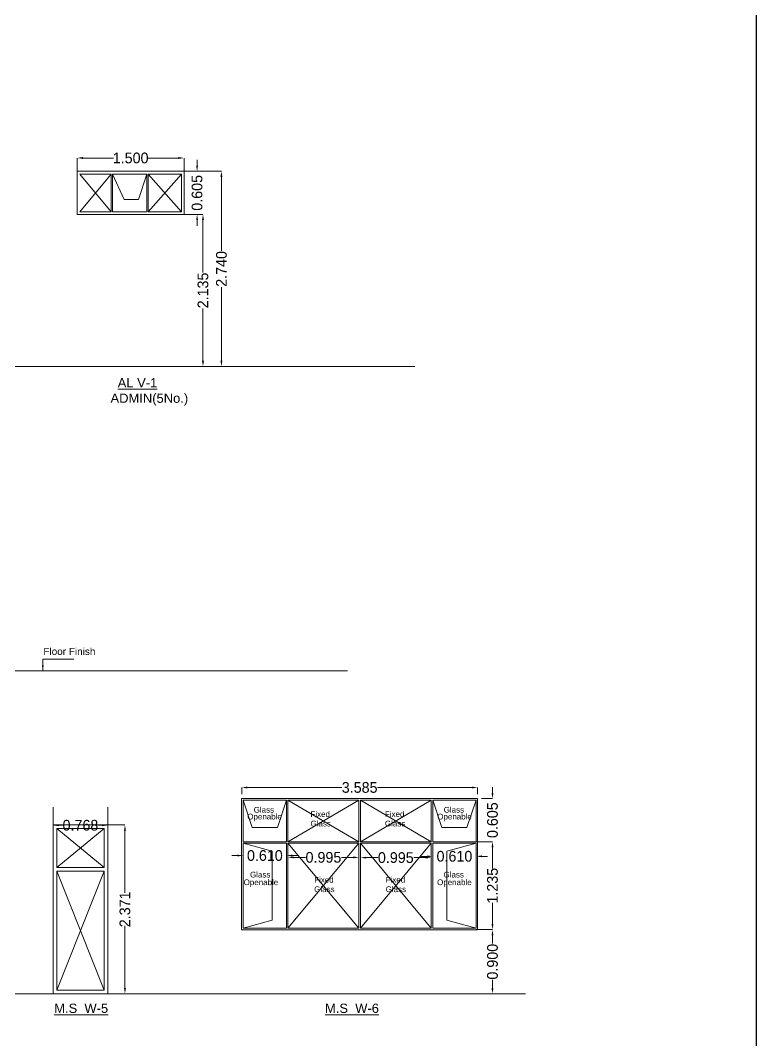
# Model space of a CAD drawing. Header units: millimetres. Extents: x 3614 to 12428, y -844 to 6844.
# Drawn here: x 5655.03 to 5665.36, y -787.68 to -773.36 of the extents above; entities that cross this region are included whole.
import ezdxf

# ---------------------------------------------------------------- set-up
doc = ezdxf.new("R2010")
doc.units = ezdxf.units.MM
doc.header["$LTSCALE"] = 40
doc.header["$MEASUREMENT"] = 0
doc.header["$PDMODE"] = 32
doc.header["$PDSIZE"] = 0.02
doc.linetypes.add('DASHED', pattern=[0.75, 0.5, -0.25])
doc.layers.get('Defpoints').update_dxf_attribs({"linetype": 'CONTINUOUS', "lineweight": 20})
for name, color, linetype, lineweight in [('Dim', 220, 'CONTINUOUS', 15), ('Dotted', 23, 'DASHED', 15), ('FLOOR FINISH', 10, 'CONTINUOUS', 15), ('TEXT', 7, 'CONTINUOUS', 20), ('Ventilator', 6, 'DASHED', 18), ('Wall', 7, 'CONTINUOUS', 30), ('Window', 150, 'CONTINUOUS', 15)]:
    doc.layers.add(name, color=color, linetype=linetype, lineweight=lineweight)
doc.styles.add('DIM', font='arial.ttf')
doc.styles.add('L120', font='simplex.shx', dxfattribs={"height": 1})
doc.styles.add('Tabrej', font='GOTHIC.TTF')
doc.dimstyles.new('Tabrej', dxfattribs={"dimtxt": 0.5, "dimasz": 0.45, "dimexe": 0.18, "dimexo": 0.0625, "dimgap": 0.09, "dimtad": 0, "dimdec": 3, "dimzin": 0, "dimdsep": 46, "dimtxsty": 'Tabrej', "dimcen": 0, "dimclrd": 256, "dimclre": 256, "dimclrt": 7, "dimaunit": 1, "dimadec": 3, "dimazin": 0, "dimtfac": 1, "dimtdec": 3, "dimtofl": 0, "dimtmove": 0, "dimatfit": 3, "dimfxl": 0, "dimtolj": 1, "dimtzin": 0, "dimlwd": -1, "dimlwe": -1, "dimarcsym": 0})

# ---------------------------------------------------------------- blocks, each defined once
blk = doc.blocks.new('*D295')
at = {"layer": 'Defpoints', "color": 0, "ltscale": 0.05, "transparency": 16777216}
for p in [(5658.138, -784.128), (5658.138, -784.221), (5661.448, -784.221)]:
    blk.add_point(p, dxfattribs=at)
at = {"layer": 'Dim', "ltscale": 0.05, "transparency": 16777216}
for p, q in [((5658.138, -784.221), (5658.138, -784.128)), ((5658.218, -784.128), (5659.541, -784.128)), ((5661.368, -784.128), (5660.045, -784.128)), ((5661.448, -784.221), (5661.448, -784.128))]:
    blk.add_line(p, q, dxfattribs=at)
for points in [[(5658.218, -784.115), (5658.218, -784.141), (5658.138, -784.128)], [(5661.368, -784.115), (5661.368, -784.141), (5661.448, -784.128)]]:
    blk.add_solid(points, dxfattribs=at)
at = {"layer": 'Dim', "color": 7, "ltscale": 0.05, "transparency": 16777216, "insert": (5659.793, -784.128), "char_height": 0.15, "attachment_point": 5, "style": 'Tabrej'}
blk.add_mtext('\\A1;3.585', dxfattribs=at)
blk = doc.blocks.new('*D296')
at = {"layer": 'Defpoints', "color": 0, "ltscale": 0.05, "transparency": 16777216}
for p in [(5659.803, -784.908), (5660.798, -784.908), (5659.803, -785.112)]:
    blk.add_point(p, dxfattribs=at)
at = {"layer": 'Dim', "ltscale": 0.05, "transparency": 16777216}
for p, q in [((5659.803, -784.908), (5659.803, -785.112)), ((5660.798, -784.908), (5660.798, -785.112)), ((5659.883, -785.112), (5660.048, -785.112)), ((5660.718, -785.112), (5660.553, -785.112))]:
    blk.add_line(p, q, dxfattribs=at)
for points in [[(5659.883, -785.099), (5659.883, -785.125), (5659.803, -785.112)], [(5660.718, -785.099), (5660.718, -785.125), (5660.798, -785.112)]]:
    blk.add_solid(points, dxfattribs=at)
at = {"layer": 'Dim', "color": 7, "ltscale": 0.05, "transparency": 16777216, "insert": (5660.3, -785.112), "char_height": 0.15, "attachment_point": 5, "style": 'Tabrej'}
blk.add_mtext('\\A1;0.995', dxfattribs=at)
blk = doc.blocks.new('*D297')
at = {"layer": 'Defpoints', "color": 0, "ltscale": 0.05, "transparency": 16777216}
for p in [(5658.788, -785.109), (5658.788, -785.109), (5659.783, -785.109)]:
    blk.add_point(p, dxfattribs=at)
at = {"layer": 'Dim', "ltscale": 0.05, "transparency": 16777216}
for p, q in [((5658.868, -785.109), (5659.033, -785.109)), ((5659.703, -785.109), (5659.538, -785.109))]:
    blk.add_line(p, q, dxfattribs=at)
for points in [[(5658.868, -785.095), (5658.868, -785.122), (5658.788, -785.109)], [(5659.703, -785.095), (5659.703, -785.122), (5659.783, -785.109)]]:
    blk.add_solid(points, dxfattribs=at)
at = {"layer": 'Dim', "color": 7, "ltscale": 0.05, "transparency": 16777216, "insert": (5659.285, -785.109), "char_height": 0.15, "attachment_point": 5, "style": 'Tabrej'}
blk.add_mtext('\\A1;0.995', dxfattribs=at)
blk = doc.blocks.new('*D298')
at = {"layer": 'Defpoints', "color": 0, "ltscale": 0.05, "transparency": 16777216}
for p in [(5661.448, -786.123), (5661.448, -787.023), (5661.657, -787.023)]:
    blk.add_point(p, dxfattribs=at)
at = {"layer": 'Dim', "ltscale": 0.05, "transparency": 16777216}
for p, q in [((5661.448, -786.123), (5661.657, -786.123)), ((5661.657, -786.203), (5661.657, -786.319)), ((5661.657, -786.943), (5661.657, -786.827)), ((5661.448, -787.023), (5661.657, -787.023))]:
    blk.add_line(p, q, dxfattribs=at)
for points in [[(5661.643, -786.203), (5661.67, -786.203), (5661.657, -786.123)], [(5661.643, -786.943), (5661.67, -786.943), (5661.657, -787.023)]]:
    blk.add_solid(points, dxfattribs=at)
at = {"layer": 'Dim', "color": 7, "ltscale": 0.05, "transparency": 16777216, "insert": (5661.657, -786.573), "char_height": 0.15, "attachment_point": 5, "rotation": 90, "style": 'Tabrej'}
blk.add_mtext('\\A1;0.900', dxfattribs=at)
blk = doc.blocks.new('*D299')
at = {"layer": 'Defpoints', "color": 0, "ltscale": 0.05, "transparency": 16777216}
for p in [(5660.818, -785.094), (5661.428, -785.094), (5661.428, -785.113)]:
    blk.add_point(p, dxfattribs=at)
at = {"layer": 'Dim', "ltscale": 0.05, "transparency": 16777216}
for p, q in [((5660.738, -785.094), (5660.658, -785.094)), ((5661.428, -785.113), (5661.428, -785.094)), ((5661.508, -785.094), (5661.588, -785.094))]:
    blk.add_line(p, q, dxfattribs=at)
for points in [[(5660.738, -785.081), (5660.738, -785.107), (5660.818, -785.094)], [(5661.508, -785.081), (5661.508, -785.107), (5661.428, -785.094)]]:
    blk.add_solid(points, dxfattribs=at)
at = {"layer": 'Dim', "color": 7, "ltscale": 0.05, "transparency": 16777216, "insert": (5661.123, -785.094), "char_height": 0.15, "attachment_point": 5, "style": 'Tabrej'}
blk.add_mtext('\\A1;0.610', dxfattribs=at)
blk = doc.blocks.new('*D300')
at = {"layer": 'Defpoints', "color": 0, "ltscale": 0.05, "transparency": 16777216}
for p in [(5658.158, -785.083), (5658.158, -785.113), (5658.768, -785.083)]:
    blk.add_point(p, dxfattribs=at)
at = {"layer": 'Dim', "ltscale": 0.05, "transparency": 16777216}
for p, q in [((5658.078, -785.083), (5657.998, -785.083)), ((5658.158, -785.113), (5658.158, -785.083)), ((5658.848, -785.083), (5658.928, -785.083))]:
    blk.add_line(p, q, dxfattribs=at)
for points in [[(5658.078, -785.07), (5658.078, -785.096), (5658.158, -785.083)], [(5658.848, -785.07), (5658.848, -785.096), (5658.768, -785.083)]]:
    blk.add_solid(points, dxfattribs=at)
at = {"layer": 'Dim', "color": 7, "ltscale": 0.05, "transparency": 16777216, "insert": (5658.463, -785.083), "char_height": 0.15, "attachment_point": 5, "style": 'Tabrej'}
blk.add_mtext('\\A1;0.610', dxfattribs=at)
blk = doc.blocks.new('*D303')
at = {"layer": 'Defpoints', "color": 0, "ltscale": 0.05, "transparency": 16777216}
for p in [(5661.428, -784.888), (5661.428, -786.123), (5661.657, -786.123)]:
    blk.add_point(p, dxfattribs=at)
at = {"layer": 'Dim', "ltscale": 0.05, "transparency": 16777216}
for p, q in [((5661.428, -784.888), (5661.657, -784.888)), ((5661.657, -784.968), (5661.657, -785.265)), ((5661.657, -786.043), (5661.657, -785.747)), ((5661.428, -786.123), (5661.657, -786.123))]:
    blk.add_line(p, q, dxfattribs=at)
for points in [[(5661.643, -784.968), (5661.67, -784.968), (5661.657, -784.888)], [(5661.643, -786.043), (5661.67, -786.043), (5661.657, -786.123)]]:
    blk.add_solid(points, dxfattribs=at)
at = {"layer": 'Dim', "color": 7, "ltscale": 0.05, "transparency": 16777216, "insert": (5661.657, -785.506), "char_height": 0.15, "attachment_point": 5, "rotation": 90, "style": 'Tabrej'}
blk.add_mtext('\\A1;1.235', dxfattribs=at)
blk = doc.blocks.new('*D304')
at = {"layer": 'Defpoints', "color": 0, "ltscale": 0.05, "transparency": 16777216}
for p in [(5661.504, -784.283), (5661.657, -784.283), (5661.499, -784.888)]:
    blk.add_point(p, dxfattribs=at)
at = {"layer": 'Dim', "ltscale": 0.05, "transparency": 16777216}
for p, q in [((5661.657, -784.203), (5661.657, -784.123)), ((5661.504, -784.283), (5661.657, -784.283)), ((5661.499, -784.888), (5661.657, -784.888)), ((5661.657, -784.968), (5661.657, -785.048))]:
    blk.add_line(p, q, dxfattribs=at)
for points in [[(5661.643, -784.203), (5661.67, -784.203), (5661.657, -784.283)], [(5661.643, -784.968), (5661.67, -784.968), (5661.657, -784.888)]]:
    blk.add_solid(points, dxfattribs=at)
at = {"layer": 'Dim', "color": 7, "ltscale": 0.05, "transparency": 16777216, "insert": (5661.657, -784.586), "char_height": 0.15, "attachment_point": 5, "rotation": 90, "style": 'Tabrej'}
blk.add_mtext('\\A1;0.605', dxfattribs=at)
blk = doc.blocks.new('*D341')
at = {"layer": 'Defpoints', "color": 0, "ltscale": 0.05, "transparency": 16777216}
for p in [(5657.33, -775.478), (5657.339, -776.083), (5657.512, -776.083)]:
    blk.add_point(p, dxfattribs=at)
at = {"layer": 'Dim', "ltscale": 0.05, "transparency": 16777216}
for p, q in [((5657.512, -775.398), (5657.512, -775.318)), ((5657.33, -775.478), (5657.512, -775.478)), ((5657.339, -776.083), (5657.512, -776.083)), ((5657.512, -776.163), (5657.512, -776.243))]:
    blk.add_line(p, q, dxfattribs=at)
for points in [[(5657.499, -775.398), (5657.525, -775.398), (5657.512, -775.478)], [(5657.499, -776.163), (5657.525, -776.163), (5657.512, -776.083)]]:
    blk.add_solid(points, dxfattribs=at)
at = {"layer": 'Dim', "color": 7, "ltscale": 0.05, "transparency": 16777216, "insert": (5657.512, -775.78), "char_height": 0.15, "attachment_point": 5, "rotation": 90, "style": 'Tabrej'}
blk.add_mtext('\\A1;0.605', dxfattribs=at)
blk = doc.blocks.new('*D342')
at = {"layer": 'Defpoints', "color": 0, "ltscale": 0.05, "transparency": 16777216}
for p in [(5657.33, -775.291), (5655.83, -775.478), (5657.33, -775.478)]:
    blk.add_point(p, dxfattribs=at)
at = {"layer": 'Dim', "ltscale": 0.05, "transparency": 16777216}
for p, q in [((5655.83, -775.478), (5655.83, -775.291)), ((5655.91, -775.291), (5656.338, -775.291)), ((5657.25, -775.291), (5656.822, -775.291)), ((5657.33, -775.478), (5657.33, -775.291))]:
    blk.add_line(p, q, dxfattribs=at)
for points in [[(5655.91, -775.277), (5655.91, -775.304), (5655.83, -775.291)], [(5657.25, -775.277), (5657.25, -775.304), (5657.33, -775.291)]]:
    blk.add_solid(points, dxfattribs=at)
at = {"layer": 'Dim', "color": 7, "ltscale": 0.05, "transparency": 16777216, "insert": (5656.58, -775.291), "char_height": 0.15, "attachment_point": 5, "style": 'Tabrej'}
blk.add_mtext('\\A1;1.500', dxfattribs=at)
blk = doc.blocks.new('*D343')
at = {"layer": 'Defpoints', "color": 0, "ltscale": 0.05, "transparency": 16777216}
for p in [(5657.33, -776.083), (5657.3, -778.218), (5657.595, -778.218)]:
    blk.add_point(p, dxfattribs=at)
at = {"layer": 'Dim', "ltscale": 0.05, "transparency": 16777216}
for p, q in [((5657.33, -776.083), (5657.595, -776.083)), ((5657.595, -776.163), (5657.595, -776.897)), ((5657.595, -778.138), (5657.595, -777.403)), ((5657.3, -778.218), (5657.595, -778.218))]:
    blk.add_line(p, q, dxfattribs=at)
for points in [[(5657.582, -776.163), (5657.609, -776.163), (5657.595, -776.083)], [(5657.582, -778.138), (5657.609, -778.138), (5657.595, -778.218)]]:
    blk.add_solid(points, dxfattribs=at)
at = {"layer": 'Dim', "color": 7, "ltscale": 0.05, "transparency": 16777216, "insert": (5657.595, -777.15), "char_height": 0.15, "attachment_point": 5, "rotation": 90, "style": 'Tabrej'}
blk.add_mtext('\\A1;2.135', dxfattribs=at)
blk = doc.blocks.new('*D344')
at = {"layer": 'Defpoints', "color": 0, "ltscale": 0.05, "transparency": 16777216}
for p in [(5657.3, -775.478), (5657.854, -778.218), (5657.854, -778.218)]:
    blk.add_point(p, dxfattribs=at)
at = {"layer": 'Dim', "ltscale": 0.05, "transparency": 16777216}
for p, q in [((5657.3, -775.478), (5657.854, -775.478)), ((5657.854, -775.558), (5657.854, -776.594)), ((5657.854, -778.138), (5657.854, -777.102))]:
    blk.add_line(p, q, dxfattribs=at)
for points in [[(5657.84, -775.558), (5657.867, -775.558), (5657.854, -775.478)], [(5657.84, -778.138), (5657.867, -778.138), (5657.854, -778.218)]]:
    blk.add_solid(points, dxfattribs=at)
at = {"layer": 'Dim', "color": 7, "ltscale": 0.05, "transparency": 16777216, "insert": (5657.854, -776.848), "char_height": 0.15, "attachment_point": 5, "rotation": 90, "style": 'Tabrej'}
blk.add_mtext('\\A1;2.740', dxfattribs=at)
blk = doc.blocks.new('*D357')
at = {"layer": 'Defpoints', "color": 0, "ltscale": 0.05, "transparency": 16777216}
for p in [(5655.493, -784.404), (5656.26, -784.404), (5656.26, -784.658)]:
    blk.add_point(p, dxfattribs=at)
at = {"layer": 'Dim', "ltscale": 0.05, "transparency": 16777216}
for p, q in [((5655.493, -784.404), (5655.493, -784.658)), ((5656.26, -784.404), (5656.26, -784.658)), ((5655.573, -784.658), (5655.623, -784.658)), ((5656.18, -784.658), (5656.13, -784.658))]:
    blk.add_line(p, q, dxfattribs=at)
for points in [[(5655.573, -784.645), (5655.573, -784.671), (5655.493, -784.658)], [(5656.18, -784.645), (5656.18, -784.671), (5656.26, -784.658)]]:
    blk.add_solid(points, dxfattribs=at)
at = {"layer": 'Dim', "color": 7, "ltscale": 0.05, "transparency": 16777216, "insert": (5655.876, -784.658), "char_height": 0.15, "attachment_point": 5, "style": 'Tabrej'}
blk.add_mtext('\\A1;0.768', dxfattribs=at)
blk = doc.blocks.new('*D358')
at = {"layer": 'Defpoints', "color": 0, "ltscale": 0.05, "transparency": 16777216}
for p in [(5656.26, -784.652), (5656.26, -787.023), (5656.5, -787.023)]:
    blk.add_point(p, dxfattribs=at)
at = {"layer": 'Dim', "ltscale": 0.05, "transparency": 16777216}
for p, q in [((5656.26, -784.652), (5656.5, -784.652)), ((5656.5, -784.732), (5656.5, -785.604)), ((5656.5, -786.943), (5656.5, -786.071)), ((5656.26, -787.023), (5656.5, -787.023))]:
    blk.add_line(p, q, dxfattribs=at)
for points in [[(5656.487, -784.732), (5656.514, -784.732), (5656.5, -784.652)], [(5656.487, -786.943), (5656.514, -786.943), (5656.5, -787.023)]]:
    blk.add_solid(points, dxfattribs=at)
at = {"layer": 'Dim', "color": 7, "ltscale": 0.05, "transparency": 16777216, "insert": (5656.5, -785.838), "char_height": 0.15, "attachment_point": 5, "rotation": 90, "style": 'Tabrej'}
blk.add_mtext('\\A1;2.371', dxfattribs=at)

msp = doc.modelspace()

# ---------------------------------------------------------------- linework, layer by layer
at = {"layer": 'Dotted', "ltscale": 0.15}
for p, q in [((5656.3052, -775.5156), (5655.8677, -776.0446)), ((5655.8677, -775.5156), (5656.3052, -776.0446)), ((5656.3252, -775.5156), (5656.4907, -775.8736)), ((5656.8077, -775.5156), (5656.6902, -775.8736)), ((5656.8277, -775.5156), (5657.2917, -776.0446)), ((5656.8277, -776.0446), (5657.2917, -775.5156)), ((5656.4907, -775.8736), (5656.6902, -775.8736)), ((5658.1577, -784.3032), (5658.284, -784.6882)), ((5658.6414, -784.6882), (5658.7677, -784.3032)), ((5658.7877, -784.3032), (5659.7827, -784.8882)), ((5659.7827, -784.3032), (5658.7877, -784.8882)), ((5659.8027, -784.3032), (5660.7977, -784.8882)), ((5660.7977, -784.3032), (5659.8027, -784.8882)), ((5660.944, -784.6882), (5660.8177, -784.3032)), ((5661.2975, -784.6882), (5661.4277, -784.3032)), ((5655.5425, -785.2523), (5656.2102, -784.7023)), ((5655.5425, -784.7023), (5656.2102, -785.2523)), ((5658.284, -784.6882), (5658.6414, -784.6882)), ((5660.944, -784.6882), (5661.2975, -784.6882)), ((5658.1577, -784.9082), (5658.5677, -785.0228)), ((5658.7877, -784.9082), (5659.7827, -786.1032)), ((5659.7827, -784.9082), (5658.7877, -786.1032)), ((5659.8027, -784.9082), (5660.7977, -786.1032)), ((5659.8027, -786.1032), (5660.7977, -784.9082)), ((5661.4277, -784.9082), (5661.0177, -785.0228)), ((5658.5677, -785.9886), (5658.5677, -785.0228)), ((5661.0177, -785.0228), (5661.0177, -785.9886)), ((5655.5425, -786.9732), (5656.2102, -785.3023)), ((5656.2102, -786.9732), (5655.5425, -785.3023)), ((5658.5677, -785.9886), (5658.1577, -786.1032)), ((5661.0177, -785.9886), (5661.4277, -786.1032))]:
    msp.add_line(p, q, dxfattribs=at)
at = {"layer": 'FLOOR FINISH', "ltscale": 0.05}
for p, q in [((5640.176, -778.2176), (5660.568, -778.2176)), ((5639.5942, -782.4912), (5659.6243, -782.4912)), ((5639.6172, -787.0232), (5662.1205, -787.0232))]:
    msp.add_line(p, q, dxfattribs=at)
at = {"layer": 'Ventilator', "linetype": 'Continuous'}
for p, q in [((5656.3052, -775.5156), (5655.8677, -775.5156)), ((5656.3052, -775.5156), (5656.3052, -776.0446)), ((5656.8077, -775.5156), (5656.3252, -775.5156)), ((5656.3252, -775.5156), (5656.3252, -776.0446)), ((5656.8077, -776.0446), (5656.8077, -775.5156)), ((5657.2917, -775.5156), (5656.8277, -775.5156)), ((5656.8277, -776.0446), (5656.8277, -775.5156)), ((5657.2917, -776.0446), (5657.2917, -775.5156)), ((5655.8677, -776.0446), (5656.3052, -776.0446)), ((5656.3252, -776.0446), (5656.8077, -776.0446)), ((5656.8277, -776.0446), (5657.2917, -776.0446))]:
    msp.add_line(p, q, dxfattribs=at)
msp.add_lwpolyline([(5656.8317, -776.0826), (5657.3297, -776.0826), (5657.3297, -775.4776), (5655.8297, -775.4776), (5655.8297, -776.0826)], close=True, dxfattribs=at)
at = {"layer": 'Wall', "ltscale": 0.05}
msp.add_lwpolyline([(5665.3618, -763.17), (5634.6886, -763.17), (5634.6886, -804.084), (5665.3618, -804.084)], close=True, dxfattribs=at)
at = {"layer": 'Window', "ltscale": 0.05}
for p, q in [((5658.1577, -784.3032), (5658.7677, -784.3032)), ((5658.1577, -784.8882), (5658.1577, -784.3032)), ((5658.7677, -784.8882), (5658.7677, -784.3032)), ((5658.7877, -784.3032), (5659.7827, -784.3032)), ((5658.7877, -784.8882), (5658.7877, -784.3032)), ((5659.7827, -784.3032), (5659.7827, -784.8882)), ((5659.8027, -784.3032), (5660.7977, -784.3032)), ((5659.8027, -784.3032), (5659.8027, -784.8882)), ((5660.7977, -784.3032), (5660.7977, -784.8882)), ((5660.8177, -784.3032), (5661.4277, -784.3032)), ((5660.8177, -784.3032), (5660.8177, -784.8882)), ((5661.4277, -784.3032), (5661.4277, -784.8882)), ((5655.4925, -784.6523), (5655.4925, -787.0232)), ((5655.4925, -784.6523), (5656.2602, -784.6523)), ((5655.5425, -784.7023), (5655.5425, -785.2523)), ((5655.5425, -784.7023), (5656.2102, -784.7023)), ((5656.2102, -784.7023), (5656.2102, -785.2523)), ((5656.2602, -784.6523), (5656.2602, -787.0232)), ((5658.1577, -784.8882), (5658.7677, -784.8882)), ((5658.1577, -784.9082), (5658.7677, -784.9082)), ((5658.1577, -786.1032), (5658.1577, -784.9082)), ((5658.7677, -786.1032), (5658.7677, -784.9082)), ((5658.7877, -784.8882), (5659.7827, -784.8882)), ((5658.7877, -784.9082), (5659.7827, -784.9082)), ((5658.7877, -786.1032), (5658.7877, -784.9082)), ((5659.7827, -784.9082), (5659.7827, -786.1032)), ((5659.8027, -784.8882), (5660.7977, -784.8882)), ((5659.8027, -784.9082), (5659.8027, -786.1032)), ((5659.8027, -784.9082), (5660.7977, -784.9082)), ((5660.7977, -784.9082), (5660.7977, -786.1032)), ((5660.8177, -784.8882), (5661.4277, -784.8882)), ((5660.8177, -784.9082), (5661.4277, -784.9082)), ((5660.8177, -784.9082), (5660.8177, -786.1032)), ((5661.4277, -784.9082), (5661.4277, -786.1032)), ((5655.5425, -785.2523), (5656.2102, -785.2523)), ((5655.5425, -785.3023), (5655.5425, -786.9732)), ((5655.5425, -785.3023), (5656.2102, -785.3023)), ((5656.2102, -785.3023), (5656.2102, -786.9732)), ((5658.7677, -786.1032), (5658.1577, -786.1032)), ((5659.7827, -786.1032), (5658.7877, -786.1032)), ((5660.7977, -786.1032), (5659.8027, -786.1032)), ((5661.4277, -786.1032), (5660.8177, -786.1032)), ((5656.2602, -787.0232), (5655.4925, -787.0232)), ((5656.2102, -786.9732), (5655.5425, -786.9732))]:
    msp.add_line(p, q, dxfattribs=at)
msp.add_lwpolyline([(5658.1377, -784.2832), (5661.4477, -784.2832), (5661.4477, -786.1232), (5658.1377, -786.1232)], close=True, dxfattribs=at)

# ---------------------------------------------------------------- texts
at = {"layer": 'TEXT', "ltscale": 0.05, "char_height": 0.13, "attachment_point": 1, "rotation": 0, "style": 'DIM'}
for s, insert, width in [('  {\\LAL V-1} \\PADMIN(5No.)', (5656.2978, -778.3808), 1.764495), ('{\\fTimes New Roman|b0|i0|c0|p18;   \\fArial|b0|i0|c0|p34;\\LM.S  W-5} \\P   ', (5655.361, -787.1618), 0.935895), ('{\\fTimes New Roman|b0|i0|c0|p18;   \\fArial|b0|i0|c0|p34;\\LM.S  W-6}  \\P   ', (5659.1598, -787.1618), 0.935895)]:
    msp.add_mtext(s, dxfattribs=dict(at, insert=insert, width=width))
at = {"layer": 'TEXT', "ltscale": 0.05, "insert": (5655.3563, -782.1676), "char_height": 0.1, "width": 0.75239, "attachment_point": 1, "style": 'L120'}
msp.add_mtext('{\\fArial|b0|i0|c0|p34;Floor Finish}', dxfattribs=at)
at = {"layer": 'TEXT', "char_height": 0.08, "width": 6.84177, "attachment_point": 1, "rotation": 0, "style": 'DIM'}
for s, insert in [('{\\fArial|b0|i0|c0|p34;Openable}', (5658.2167, -784.496)), ('{\\fArial|b0|i0|c0|p34;\\PGlass}', (5658.3064, -784.2671)), ('{\\fArial|b0|i0|c0|p34;Fixed \\PGlass}', (5659.1031, -784.4606)), ('{\\fArial|b0|i0|c0|p34;Fixed \\PGlass}', (5660.1477, -784.4606)), ('{\\fArial|b0|i0|c0|p34;Openable}', (5660.8823, -784.496)), ('{\\fArial|b0|i0|c0|p34;\\PGlass}', (5660.972, -784.2671)), ('{\\fArial|b0|i0|c0|p34;\\PGlass}', (5658.2552, -785.1771)), ('{\\fArial|b0|i0|c0|p34;\\PGlass}', (5660.9694, -785.1771)), ('{\\fArial|b0|i0|c0|p34;Openable}', (5658.1654, -785.418)), ('{\\fArial|b0|i0|c0|p34;Fixed \\PGlass}', (5659.1552, -785.3826)), ('{\\fArial|b0|i0|c0|p34;Fixed \\PGlass}', (5660.1587, -785.3826)), ('{\\fArial|b0|i0|c0|p34;Openable}', (5660.8797, -785.418))]:
    msp.add_mtext(s, dxfattribs=dict(at, insert=insert))

# ---------------------------------------------------------------- dimensions: what is measured, and where the dimension line sits
at = {"layer": 'Dim', "ltscale": 0.05}
for base, p1, p2, picture, middle in [((5657.3297, -775.2905), (5655.8297, -775.4776), (5657.3297, -775.4776), '*D342', (5656.5797, -775.2905)), ((5656.2602, -784.658), (5655.4925, -784.404), (5656.2602, -784.404), '*D357', (5655.8764, -784.658)), ((5659.8027, -785.112), (5660.7977, -784.9082), (5659.8027, -784.9082), '*D296', (5660.3002, -785.112)), ((5658.1577, -785.0831), (5658.7677, -785.0831), (5658.1577, -785.1131), '*D300', (5658.4627, -785.0831)), ((5658.7877, -785.1086), (5659.7827, -785.1086), (5658.7877, -785.1086), '*D297', (5659.2852, -785.1086)), ((5661.4277, -785.094), (5660.8177, -785.094), (5661.4277, -785.1131), '*D299', (5661.1227, -785.094))]:
    dim = msp.add_linear_dim(base=base, p1=p1, p2=p2, dimstyle='Tabrej', override={"dimtxt": 0.15, "dimasz": 0.08, "dimexe": 0, "dimexo": 0, "dimgap": 0, "dimpost": '\\X', "dimsah": 1, "dimdle": 0.2, "dimtmove": 2}, dxfattribs=at)
    dim.commit()
    dim.dimension.update_dxf_attribs({"geometry": picture, "text_midpoint": middle})
for base, p1, p2, picture, middle in [((5657.5118, -776.0826), (5657.3297, -775.4776), (5657.3388, -776.0826), '*D341', (5657.5118, -775.7801)), ((5657.8538, -778.2176), (5657.2997, -775.4776), (5657.8538, -778.2176), '*D344', (5657.8538, -776.8476)), ((5657.5954, -778.2176), (5657.3297, -776.0826), (5657.2997, -778.2176), '*D343', (5657.5954, -777.1501)), ((5661.6568, -784.2832), (5661.4986, -784.8882), (5661.5039, -784.2832), '*D304', (5661.6568, -784.5857)), ((5656.5002, -787.0232), (5656.2602, -784.6523), (5656.2602, -787.0232), '*D358', (5656.5002, -785.8377))]:
    dim = msp.add_linear_dim(base=base, p1=p1, p2=p2, angle=90, dimstyle='Tabrej', override={"dimtxt": 0.15, "dimasz": 0.08, "dimexe": 0, "dimexo": 0, "dimgap": 0, "dimpost": '\\X', "dimsah": 1, "dimdle": 0.2, "dimtmove": 2}, dxfattribs=at)
    dim.commit()
    dim.dimension.update_dxf_attribs({"geometry": picture, "text_midpoint": middle})
dim = msp.add_linear_dim(base=(5658.1377, -784.1281), p1=(5661.4477, -784.2206), p2=(5658.1377, -784.2206), text='3.585', dimstyle='Tabrej', override={"dimtxt": 0.15, "dimasz": 0.08, "dimexe": 0, "dimexo": 0, "dimgap": 0, "dimpost": '\\X', "dimsah": 1, "dimdle": 0.2, "dimtmove": 2}, dxfattribs=at)
dim.commit()
dim.dimension.update_dxf_attribs({"geometry": '*D295', "text_midpoint": (5659.7927, -784.1281)})
for p1, p2, distance, picture, middle in [((5661.4277, -784.8882), (5661.4277, -786.1232), 0.2291, '*D303', (5661.6568, -785.5057)), ((5661.4477, -786.1232), (5661.4477, -787.0232), 0.2091, '*D298', (5661.6568, -786.5732))]:
    dim = msp.add_aligned_dim(p1=p1, p2=p2, distance=distance, dimstyle='Tabrej', override={"dimtxt": 0.15, "dimasz": 0.08, "dimexe": 0, "dimexo": 0, "dimgap": 0, "dimpost": '\\X', "dimsah": 1, "dimdle": 0.2, "dimtmove": 2}, dxfattribs=at)
    dim.commit()
    dim.dimension.update_dxf_attribs({"geometry": picture, "text_midpoint": middle})

# ---------------------------------------------------------------- leaders
msp.add_leader([(5655.3478, -782.4912), (5655.3478, -782.326), (5655.7836, -782.326)], dimstyle='Tabrej', override={"dimtxt": 0.1, "dimasz": 0.08, "dimexe": 0.05, "dimexo": 0.03, "dimdle": 0.2, "dimtmove": 2}, dxfattribs=at)

doc.saveas('drawing.dxf')
